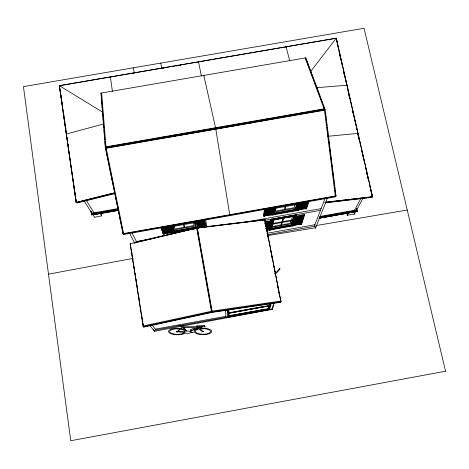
<?xml version="1.0" encoding="UTF-8"?>
<svg xmlns="http://www.w3.org/2000/svg" width="469" height="469" viewBox="0 0 469 469"><rect width="100%" height="100%" fill="white"/><g stroke="black" fill="none" stroke-linecap="round" stroke-linejoin="round"><path stroke-width="0.7" d="M286.002 47.269L286.072 46.742L289.69 60.759M264.381 209.672L263.707 215.969L273.802 214.732L275.215 206.952M263.707 215.969L264.569 209.637M264.733 216.133L263.701 216.549M264.751 216.016L265.788 215.599M273.404 209.872L272.712 214.397L264.95 215.347L265.501 210.839M273.937 207.445L273.509 209.872L265.595 210.839L265.847 209.063M264.733 220.659L264.909 219.433L264.897 219.908L198.487 227.94M270.531 220.817L270.777 219.381L296.736 214.749L296.801 215.066L296.555 215.916L270.695 220.524L270.777 219.381M271.885 214.667L271.803 215.124L298.366 210.364L298.507 209.878L273.316 214.362M266.415 230.021L270.033 229.581L270.672 225.947L265.917 226.509M265.366 226.316L270.724 225.659L271.346 221.573M264.827 221.608L272.524 220.665L271.053 229.863L266.714 230.396M274.353 210.534L273.802 214.732M274.611 209.115L274.863 207.697M271.053 229.863L272.899 219.809L271.352 228.942L271.293 228.638L291.753 224.985L291.812 225.284L292.896 225.091M274.119 213.758L275.362 206.958M273.175 219.668L272.342 224.211L292.586 220.6L292.398 219.674M275.491 207.028L275.25 208.342L297.012 204.472M273.216 219.861L271.621 228.55L271.334 227.096M297.405 203.417L295.716 209.543L274.406 213.295L275.584 206.835M272.935 223.906L272.46 226.468L290.159 223.308L290.85 220.711M275.907 207.914L275.315 211.079L294.315 207.703L295.177 204.484M274.019 220.014L273.398 223.332L291.448 220.113L292.351 216.748M305.753 58.402L305.858 57.845L100.946 93.114L105.32 147.735L123.353 234.564L335.558 196.833L335.992 195.831L325.123 109.429L305.858 57.845M281.001 224.944L281.453 222.945L282.08 222.834L281.623 224.833M284.49 209.45L285.252 206.061M282.109 221.778L282.86 218.472M285.152 209.332L285.926 205.944M282.743 221.667L283.663 217.657M228.638 309.728L228.942 316.118L268.186 308.989L268.936 305.694M268.186 308.989L269.511 303.572M292.287 220.09L291.249 223.906L271.404 227.453M296.525 204.513L295.476 208.371L274.887 212.035M269.575 303.894L269.03 305.876L228.825 313.181M291.46 224.968L293.887 216.139L291.472 225.009L291.032 222.851M297.381 203.136L295.71 209.502L295.277 207.398M297.739 203.294L296.027 209.567L274.054 213.436M291.812 225.284L294.233 216.004L291.759 225.02L271.299 228.673M297.252 209.643L296.086 209.848L297.809 203.628M324.243 109.142L324.337 108.79L105.883 146.856L105.906 147.26L106.193 148.268L324.478 110.221L324.337 108.79M294.784 216.52L292.492 225.865L301.708 223.86L304.539 215.06L304.387 214.439L294.784 216.52L294.937 217.147L292.492 225.865M298.542 203.077L296.66 209.819L296.818 210.458L306.714 208.312L308.895 201.529M227.705 309.886L228.022 316.405L269.071 308.948L270.549 303.678M296.818 210.458L298.894 203.065M269.165 309.405L269.376 307.863M271.311 303.42L269.933 308.244L269.446 308.391M301.878 219.633L300.77 223.672L293.688 225.208L294.673 221.198M303.197 215.453L302.048 219.644L294.831 221.21L295.851 217.047M299.175 205.463L307.078 203.763L305.712 208.072L298.114 209.719L299.251 205.117M300.137 202.626L299.427 205.105L307.189 203.423L307.77 201.594M273.89 302.951L272.419 307.793L272.864 307.77L274.066 303.074M272.864 307.77L272.448 309.13L228.122 317.185L227.758 309.61M300.74 224.329L301.602 224.393M300.77 224.223L299.908 224.159M305.665 208.828L305.706 209.133L306.585 208.91M305.706 208.705L305.665 208.394L304.78 208.623M301.778 222.582L304.387 214.439M306.984 206.313L308.508 201.553M346.872 85.71L347.037 85.235L316.61 87.697M198.463 227.776L264.868 219.75L280.99 301.696L280.784 302.271L211.988 312.43L143.62 327.169L143.227 326.7L130.153 243.751L194.172 228.62M314.265 226.375L324.999 198.569M315.408 228.444L327.327 198.287M204.537 226.468L205.58 226.533M358.181 135.641L357.695 133.518L357.56 133.853L358.04 133.384L327.749 136.309M206.618 226.744L205.592 226.644M347.124 215.547L348.461 212.955M354.494 210.294L360.714 198.709M354.095 214.521L355.649 211.677L319.178 218.185M363.123 197.971L356.282 210.505L319.624 217.047M319.014 218.308L357.243 211.484L356.745 208.371M325.568 202.549L372.011 197.086L372.521 196.693L336.261 38.136L59.299 85.651L76.13 202.403L76.67 202.678L114.758 193.181M279.958 268.649L279.149 269.745A22.301 21.885 12.8 0 1 275.004 273.755M310.689 71.481L336.261 38.136L338.571 49.356M274.957 273.697L276.024 272.847L274.588 271.199M181.257 328.746L182.746 327.684L186.457 331.167L185.929 331.29L184.657 329.924L181.263 328.751M177.593 331.905L176.719 331.988M164.302 233.896L165.235 233.498M103.649 123.98L66.322 134.046M197.385 228.075L212.111 311.135L211.425 311.264L196.716 228.192M76.13 202.403L114.512 192.835M114.559 192.923L76.189 202.491L59.358 85.768L336.226 38.27L372.468 196.775L324.935 202.374M114.999 193.574L77.051 202.995M134.333 242.45L191.299 229.159M134.363 242.62L134.503 242.889L197.044 228.116M202.983 331.384L200.017 328.851L204.701 328.716L208.201 329.431A7.633 2.796 0.4 0 1 208.019 333.547A7.633 2.796 0.4 0 1 196.833 333.066A7.633 2.796 0.4 0 1 198.897 329.033L202.438 331.776L203.693 331.771L203.036 331.372M196.581 221.386L199.864 220.676M196.622 221.626L204.502 219.92L204.76 221.638L196.933 223.332L196.857 223.004M196.663 221.866L204.537 220.16M196.704 222.101L204.566 220.401M196.746 222.341L204.601 220.641M196.787 222.576L204.631 220.881M196.828 222.816L204.666 221.116M197.642 223.25L204.748 221.714M204.806 221.954L205.346 225.941L197.672 227.6L196.986 223.649L204.806 221.954L204.689 221.309M197.015 223.877L204.812 222.189M197.056 224.106L204.842 222.423M197.091 224.34L204.877 222.658M197.132 224.575L204.906 222.892M197.173 224.803L204.941 223.127M197.215 225.038L204.971 223.361M197.256 225.267L205 223.59M299.867 203.024L302.71 202.409M299.797 203.282L307.605 201.594M197.297 225.501L205.035 223.824M197.338 225.73L205.064 224.059M299.72 203.54L307.523 201.852M197.373 225.958L205.094 224.288M299.65 203.798L307.441 202.11M197.414 226.187L205.129 224.516M299.574 204.056L307.359 202.368M197.455 226.416L205.158 224.751M299.503 204.308L307.277 202.626M197.496 226.644L205.188 224.979M299.427 204.566L307.195 202.884M197.537 226.873L205.223 225.208M197.572 227.102L205.252 225.437M299.105 205.715L306.832 204.044M299.029 205.967L306.749 204.296M196.447 227.658L196.587 228.303L206.571 226.146L205.721 219.627M298.958 206.219L306.667 204.548M298.888 206.471L306.591 204.801M298.817 206.723L306.509 205.059M298.741 206.976L306.427 205.311M298.671 207.222L306.351 205.563M298.601 207.474L306.269 205.809M298.53 207.72L306.193 206.061M298.46 207.972L306.11 206.313M298.39 208.218L306.034 206.559M298.319 208.465L305.952 206.811M298.249 208.711L305.876 207.058M298.178 208.957L305.8 207.304M298.108 209.203L305.718 207.556M294.937 217.147L304.539 215.06M295.851 217.129L301.192 215.975M295.787 217.358L303.273 215.769M295.722 217.587L303.05 215.998M295.658 217.815L302.974 216.227M295.593 218.044L302.904 216.455M295.529 218.267L302.833 216.684M295.464 218.495L302.757 216.907M295.4 218.718L302.687 217.135M295.335 218.947L302.616 217.364M295.271 219.17L302.546 217.587M295.206 219.392L302.476 217.815M295.142 219.615L302.399 218.038M295.077 219.838L302.329 218.261M295.013 220.061L302.259 218.49M294.954 220.283L302.188 218.712M294.89 220.506L302.118 218.935M294.825 220.729L302.048 219.158M294.667 221.28L297.287 220.711M298.595 220.43L301.872 219.715M294.602 221.503L301.954 219.938M294.544 221.72L301.731 220.154M294.479 221.937L301.661 220.377M294.421 222.159L301.59 220.6M294.356 222.376L301.526 220.817M294.292 222.593L301.456 221.034M294.233 222.81L301.385 221.257M294.169 223.027L301.315 221.474M294.11 223.244L301.25 221.69M294.045 223.455L301.18 221.907M293.987 223.672L301.11 222.124M293.922 223.889L301.039 222.341M293.864 224.1L300.975 222.558M293.805 224.317L300.905 222.769M293.741 224.528L300.84 222.986M293.682 224.739L300.77 223.203M143.121 326.025L211.765 311.187L280.861 301.028M143.227 326.7L211.888 311.867L280.99 301.696M143.356 326.858L211.918 312.049L280.919 301.884L264.821 220.055M94.515 217.229L101.626 215.881L101.21 213.114M133.114 258.378L48.5 274.166M154.371 331.302L272.395 309.294M268.972 305.559L228.766 312.864L228.831 313.304L268.995 306.011M228.772 312.987L261.766 306.996M263.197 306.738L264.633 306.474M155.227 329.144L225.876 316.311M228.89 315.807L268.121 308.678M227.963 316.094L262.534 309.816M263.971 309.552L265.413 309.294M272.553 308.79L153.68 330.393L153.51 329.308M183.309 134.621L243.851 124.097M245.287 123.839L251.759 122.667M253.196 122.409L254.638 122.151M258.231 121.5L259.668 121.242M261.11 120.979L262.546 120.721M215.599 128.072L214.157 128.33L215.599 128.072L203.816 75.409L203.857 75.943M195.321 226.193L173.852 230.015L172.68 226.005M172.322 225.184L174.058 231.199L195.526 227.336M172.615 231.827L173.788 231.622L173.735 231.293M371.565 197.42L325.246 202.907M151.487 238.85L136.391 241.535L131.936 232.677M242.772 222.587L321.113 208.629M265.096 220.242L320.438 210.382M270.836 219.697L296.801 215.066M270.812 219.844L296.754 215.224M275.039 219.469L278.592 218.83M280.011 218.536L281.441 218.325M282.86 218.073L284.284 217.815M290.674 216.637L292.105 216.426M275.356 219.48L278.92 218.847M280.339 218.554L281.775 218.337M283.188 218.044L293.899 216.18M282.543 219.879L283.182 219.762M319.852 216.473L356.604 209.919M321.681 216.913L323.118 216.655M324.554 216.402L331.014 215.248M332.451 214.99L338.911 213.841M319.049 218.067L357.384 211.226M269.259 229.746L294.069 225.313L293.957 225.765L293.799 225.02M293.946 225.736L269.2 230.191M266.761 233.333L314.904 224.727M267.441 234.746L316.376 225.999M407.239 210.024L316.692 225.472M91.924 213.178L118.27 208.523M117.86 209.238L92.299 213.758L83.974 200.738M94.586 213.635L96.004 213.383M97.423 213.137L98.842 212.885M102.389 212.258L103.807 212.006M105.226 211.754L106.645 211.507M110.192 210.88L111.61 210.628M90.986 211.191L91.519 214.802L118.639 210.006M91.519 214.802L118.768 210.264M118.188 210.464L93.032 214.908L94.462 217.153M122.884 233.714L335.992 195.831M172.727 226.574L194.664 222.669M285.005 207.146L285.68 207.022M114.671 145.66L116.113 145.408M122.602 144.276L124.045 144.03M125.487 143.778L126.929 143.526M133.413 142.394L134.855 142.142M144.229 140.512L145.671 140.26M155.04 138.625L156.482 138.373M162.972 137.241L164.414 136.995M165.856 136.743L167.298 136.491M173.788 135.359L175.224 135.107M176.666 134.855L178.109 134.603M184.598 133.477L186.041 133.225M195.415 131.59L196.851 131.338M203.341 130.206L204.783 129.96M206.225 129.708L207.667 129.456M224.95 126.442L226.392 126.19M227.828 125.944L229.265 125.692M235.743 124.561L237.179 124.314M238.621 124.062L240.058 123.81M246.536 122.685L247.972 122.432M257.329 120.803L258.765 120.551M265.243 119.419L266.679 119.173M268.121 118.921L269.558 118.669M276.036 117.543L277.472 117.291M278.914 117.039L280.351 116.787M286.829 115.661L288.265 115.409M289.707 115.157L291.143 114.911M297.622 113.779L299.058 113.527M300.494 113.281L301.936 113.029M308.409 111.898L309.851 111.645M319.201 110.016L320.644 109.769M105.906 147.26L324.501 109.166M106.053 147.952L324.577 109.869M132.674 73.451L134.105 73.205M162.766 68.292L164.203 68.046M176.379 65.953L177.815 65.707M179.246 65.461L180.676 65.22M166.706 137.411L168.148 137.171M169.59 136.93L171.038 136.684M172.481 136.444L176.092 135.834M177.534 135.594L178.982 135.348M180.424 135.107L181.866 134.867M354.359 214.034L347.295 215.218L346.837 213.137M267.705 235.602L315.678 227.758M272.372 207.744L273.826 207.568M267.248 208.617L268.702 208.441M270.15 208.265L273.779 207.82M265.765 209.051L273.732 208.078M265.73 209.303L273.691 208.33M265.694 209.555L273.644 208.582M265.659 209.801L273.597 208.834M265.624 210.053L273.556 209.086M265.589 210.305L273.509 209.332M268.374 210.581L270.525 210.317M271.961 210.141L273.404 209.965M265.46 211.179L273.45 210.206M265.425 211.425L273.316 210.464M265.395 211.671L273.269 210.71M265.36 211.918L273.228 210.956M265.325 212.164L273.181 211.202M265.29 212.41L273.14 211.449M265.255 212.65L273.099 211.695M265.219 212.897L273.052 211.941M265.184 213.143L273.011 212.181M265.149 213.383L272.97 212.428M265.114 213.624L272.923 212.674M265.079 213.87L272.882 212.914M265.049 214.11L272.841 213.155M265.014 214.351L272.794 213.401M164.25 226.961L165.586 226.797M166.923 226.633L170.27 226.222M264.979 214.591L272.753 213.641M264.944 214.831L272.712 213.882M162.321 227.442L170.341 226.457M162.403 227.67L170.411 226.691M162.479 227.905L170.482 226.926M162.561 228.133L170.558 227.154M162.637 228.368L170.628 227.389M162.72 228.596L170.698 227.623M162.262 227.477L162.831 229.118L170.798 228.139L172.07 232.319L164.261 233.275L162.936 229.423L170.892 228.45M165.088 228.907L167.257 228.643M169.426 228.38L170.874 228.198M162.995 229.4L170.945 228.432M163.077 229.628L171.009 228.661M163.153 229.857L171.079 228.89M163.23 230.086L171.15 229.118M163.312 230.308L171.22 229.341M163.388 230.537L171.291 229.57M163.464 230.766L171.355 229.798M163.54 230.988L171.425 230.021M163.622 231.211L171.496 230.25M163.699 231.434L171.566 230.472M163.775 231.663L171.631 230.701M163.851 231.885L171.701 230.924M163.927 232.108L171.765 231.147M164.003 232.325L171.836 231.369M164.08 232.548L171.906 231.592M164.156 232.771L171.971 231.815M161.178 228.022L163.224 233.855L173.389 232.612L171.56 226.064M264.915 222.242L272.612 221.298L272.524 220.665M265.894 222.318L267.934 222.072M269.3 221.901L271.34 221.655M265.178 222.628L271.387 221.89M265.143 222.851L271.264 222.101M265.114 223.068L271.223 222.324M265.079 223.291L271.188 222.546M265.049 223.514L271.146 222.769M265.014 223.736L271.105 222.986M264.985 223.953L271.07 223.209M265.624 224.088L271.029 223.432M265.595 224.311L270.988 223.649M265.56 224.528L270.953 223.871M265.524 224.745L270.912 224.088M265.495 224.968L270.877 224.305M265.46 225.184L270.836 224.522M265.425 225.401L270.801 224.745M265.395 225.618L270.76 224.962M265.36 225.835L270.724 225.179M267.283 226.128L269.956 225.8M265.882 226.72L270.549 226.152M265.847 226.937L270.513 226.363M266.48 227.066L270.472 226.58M266.451 227.283L270.437 226.791M266.415 227.494L270.402 227.002M266.38 227.705L270.361 227.219M266.351 227.916L270.326 227.43M266.316 228.127L270.291 227.641M266.281 228.339L270.25 227.852M265.853 228.596L270.214 228.063M265.817 228.808L270.179 228.274M266.515 228.931L270.138 228.485M266.48 229.136L270.103 228.696M266.445 229.347L270.068 228.901M266.415 229.558L270.027 229.112M199.161 227.553L264.938 219.603M324.97 202.286L372.521 196.693M198.434 327.409L199.776 327.245L200.796 326.53L197.144 326.107L199.085 328.253L200.386 328.323A8.794 3.224 0.4 0 1 211.654 331.929A8.794 3.224 0.4 0 1 198.153 334.092A8.794 3.224 0.4 0 1 198.276 328.663L198.158 328.077L190.115 331.565L193.328 332.638L190.637 332.427A2.873 1.049 0.8 0 1 188.497 333.353A2.873 1.049 0.8 0 1 185.361 332.867L185.085 333.142A8.8 3.219 1 0 1 173.946 334.485A8.8 3.219 1 0 1 168.846 330.481A8.8 3.219 1 0 1 179.076 328.435L180.36 328.617L182.083 327.063L180.958 325.996L178.05 325.357L183.93 325.633L181.96 325.996L182.916 326.928L197.033 326.84L196.271 326.008L204.525 325.48L204.865 325.586L204.337 325.932L204.736 326.729L205.287 326.975L204.543 326.787L204.144 326.002L201.67 327.409L198.622 327.626M177.599 331.9L184.727 332.245A7.639 2.791 1 0 1 174.732 334.157A7.639 2.791 1 0 1 170.423 330.211L174.861 328.875L179.926 329.009L177.165 331.507L176.309 331.747L176.713 331.982M163.435 234.43L164.338 234.008M102.723 112.202L59.299 85.651L59.745 87.562M59.54 86.12L59.885 86.355L59.698 85.974M274.734 271.135L276.141 272.747L279.893 268.602L279.207 269.792A22.371 21.955 12.9 0 1 275.051 273.82M274.723 271.234L276.135 272.858M149.98 325.556L154.524 331.495M152.255 325.14L155.86 330M86.273 200.421L94.058 212.803M100.272 213.63L101.632 215.881M130.153 243.751L130.593 244.566M129.514 233.111L134.591 242.954M105.883 146.856L106.023 147.166M100.946 93.114L101.146 93.624M306.005 59.076L313.849 80.099M314.353 81.459L317.138 88.917M317.642 90.271L319.917 96.38M320.931 99.088L322.701 103.837M323.458 105.871L324.976 109.939M305.184 57.963L324.396 109.553L335.282 195.96M161.336 227.993L163.224 233.855M110.426 77.004L112.372 91.285M170.112 225.9L170.798 228.139L170.757 227.805M171.443 226.087L173.389 232.612M172.146 225.906L173.741 231.334L195.872 227.354L195.931 227.676L194.805 221.515M172.006 225.566L173.788 231.622M172.879 226.193L173.659 228.866M174.063 226.222L174.843 228.96L193.996 225.554L193.468 222.775M307.107 203.095L307.189 203.423M306.55 207.673L306.714 208.312M305.636 207.749L305.712 208.072M301.972 219.334L302.048 219.644M301.561 223.262L301.708 223.86M298.032 209.397L298.114 209.719M300.693 223.367L300.77 223.672M294.755 220.905L294.831 221.21M293.612 224.909L293.688 225.208M184.088 227.313L183.578 225.184L184.253 225.061L184.757 227.195M339.386 52.921L342.317 65.754M343.619 71.458L346.063 82.145M346.392 83.57L346.714 85M347.359 87.832L349.786 98.443M350.109 99.856L350.753 102.682M351.076 104.1L351.727 106.926M352.536 110.461L355.93 125.311M356.252 126.724L356.897 129.555M357.22 130.968L357.87 133.8M358.029 134.509L359.653 141.615M359.981 143.033L360.632 145.877M361.441 149.429L363.393 157.953M363.715 159.372L364.366 162.215M365.662 167.902L368.587 180.688M369.889 186.369L372.322 197.027M338.917 51.338L339.404 53.466M339.726 54.885L340.377 57.722M343.619 71.904L344.105 74.032M348.637 93.876L349.282 96.708M352.518 110.866L353.005 112.988M358.504 137.054L359.154 139.885M362.226 153.334L362.871 156.165M366.594 172.44L367.08 174.562M367.403 175.981L368.048 178.806M371.284 192.964L371.77 195.086M371.94 196.769L372.011 197.086M356.604 208.629L357.243 211.484M206.43 225.495L206.571 226.146M205.275 225.618L205.346 225.941M196.916 223.314L196.986 223.649M197.601 227.277L197.672 227.6M296.021 209.526L296.086 209.848M123.599 233.585L106.058 147.606L101.632 92.997M106.944 154.09L107.677 157.66M109.277 165.51L109.57 166.941M111.61 176.936L112.337 180.501M113.504 186.211L113.797 187.641M115.837 197.637L116.564 201.207M117.731 206.917L118.464 210.487M120.064 218.337L120.791 221.907M122.397 229.757L122.69 231.188M274.177 212.158L274.412 213.336M265.155 222.804L265.436 224.235M265.718 225.671L266.843 231.393M267.553 234.975L268.256 238.557M269.382 244.285L269.663 245.715M270.789 251.443L271.07 252.873M271.774 256.449L272.477 260.031M273.181 263.613L273.884 267.189M275.016 272.917L275.297 274.347M276.423 280.075L276.704 281.506M277.408 285.088L278.111 288.67M278.815 292.246L279.518 295.828M198.534 61.761L201.342 75.966M269.013 308.637L269.071 308.948M267.471 308.919L267.535 309.223M305.53 207.955L305.682 208.769M194.406 221.257L195.532 227.377L195.221 225.624M228.89 315.93L228.948 316.235M195.426 221.855L196.587 228.303M197.015 227.952L211.748 311.094M211.765 311.187L211.888 311.867M196.534 221.04L196.933 223.332M160.779 63.098L161.647 68.087M173.759 229.441L174.058 231.199M164.185 233.134L164.32 233.955M215.799 129.163L229.898 215.623M133.43 67.782L134.245 72.789M134.673 242.332L134.855 243.452M131.384 249.596L131.613 251.032M131.836 252.469L132.065 253.905M132.287 255.341L132.516 256.778M132.745 258.214L132.967 259.65M133.647 263.959L133.876 265.395M134.105 266.832L134.327 268.268M135.125 273.298L135.348 274.734M135.576 276.171L135.805 277.607M136.028 279.043L136.256 280.48M136.479 281.916L136.708 283.352M136.936 284.789L137.159 286.225M138.408 294.127L138.636 295.564M138.859 297L139.088 298.436M139.316 299.873L139.539 301.309M140.677 308.496L140.899 309.933M141.691 314.957L141.919 316.393M142.148 317.835L142.371 319.272M142.599 320.708L142.828 322.144M143.051 323.581L143.28 325.017M130.3 244.027L143.244 326.137M101.486 94.504L101.562 94.984M123.271 234.043L123.353 234.564M91.144 211.449L91.678 215.054M76.623 202.362L76.67 202.678M60.108 88.84L60.313 90.271M61.04 95.289L61.246 96.72M61.967 101.732L62.178 103.168M63.831 114.629L64.036 116.06M64.757 121.078L64.968 122.509M65.689 127.521L65.895 128.957M66.205 131.103L66.41 132.539M67.143 137.593L67.348 139.041M68.081 144.118L68.292 145.566M71.323 166.583L71.534 168.037M72.267 173.108L72.472 174.556M73.205 179.633L73.416 181.081M74.149 186.152L74.354 187.606M75.087 192.677L75.298 194.125M76.031 199.202L76.236 200.65M59.956 89.004L61.199 97.64M61.404 99.082L62.131 104.118M62.342 105.56L63.069 110.602M63.274 112.038L66.387 133.636M66.492 134.357L66.803 136.514M67.014 137.956L67.741 142.992M67.946 144.434L68.673 149.47M68.879 150.912L69.605 155.948M69.817 157.391L70.127 159.548M70.332 160.984L70.543 162.426M70.749 163.869L71.476 168.904M71.681 170.347L72.408 175.383M72.619 176.819L75.732 198.416M75.937 199.853L76.248 202.01M273.462 209.537L273.509 209.872M272.665 214.069L272.712 214.397M270.677 225.349L270.724 225.659M269.986 229.277L270.033 229.581M265.548 210.505L265.595 210.839M264.909 215.019L264.95 215.347M325.252 112.114L325.521 114.289M325.709 115.737L325.978 117.912M326.16 119.361L326.436 121.535M326.617 122.989L326.893 125.164M327.169 127.339L327.438 129.508M327.62 130.962L327.895 133.137M328.077 134.585L328.353 136.76M328.535 138.208L328.81 140.383M328.992 141.831L329.267 144.006M329.449 145.46L329.719 147.635M329.9 149.083L330.27 151.979M330.452 153.433L330.721 155.608M330.909 157.056L331.178 159.231M331.36 160.679L331.636 162.854M331.818 164.302L332.093 166.477M332.275 167.931L333.553 178.079M333.735 179.527L334.01 181.702M334.192 183.15L334.467 185.325M334.649 186.773L334.919 188.948M335.101 190.396L335.376 192.571M335.558 194.025L335.833 196.2L123.054 234.019L105.408 146.738M172.029 231.985L172.07 232.319M164.226 232.941L164.261 233.275M162.79 228.778L162.831 229.118M101.198 94.351L101.55 98.713M101.667 100.173L102.019 104.534M102.136 105.988L102.488 110.356M102.605 111.81L102.951 116.177M103.069 117.631L103.42 121.999M103.538 123.453L103.889 127.82M104.065 130.001L104.353 133.642M104.47 135.095L104.822 139.457M104.997 141.644L105.291 145.279M225.46 310.027L225.941 317.261M228.696 310.056L228.942 316.118M201.576 326.565L201.336 327.092L202.262 326.389L201.576 326.565M184.886 331.542L184.809 331.888L177.511 331.565L180.729 329.127L183.678 330.147L184.886 331.542M192.677 328.833L190.127 329.818L191.874 330.276L189.447 331.319L187.131 331.061L183.256 327.262L197.297 327.133L197.742 327.749L193.738 329.473L194.834 328.816L194.653 328.535L192.677 328.833M445.55 371.225L70.749 440.731L23.45 86.63L364.044 28.269L445.55 371.225M198.358 227.711L171.519 232.489L171.654 232.958L198.44 228.192L198.358 227.711M218.472 127.574L217.036 127.82L218.478 127.58"/></g></svg>
